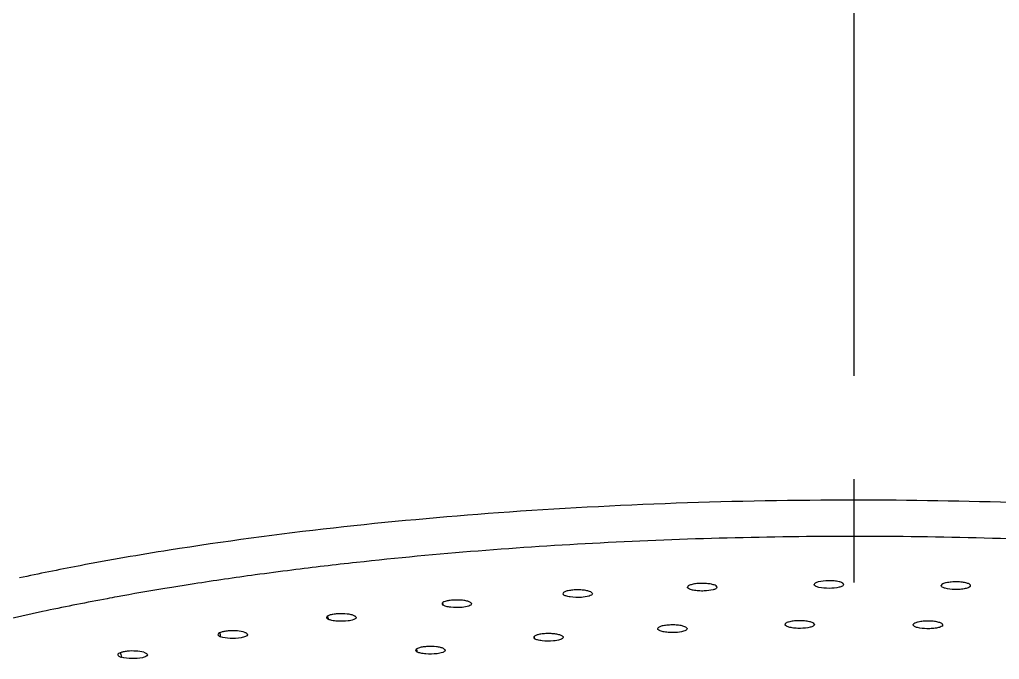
# Model space of a CAD drawing. Extents: x 40119 to 40713, y 15845 to 16265.
# Drawn here: x 40187.08 to 40203.67, y 16186.53 to 16197.36 of the extents above; entities that cross this region are included whole.
import ezdxf

# ---------------------------------------------------------------- set-up
doc = ezdxf.new("R2010")
doc.units = 0
doc.header["$LTSCALE"] = 7
doc.header["$MEASUREMENT"] = 0
doc.linetypes.add('CENTER', pattern=[2, 1.25, -0.25, 0.25, -0.25])
doc.layers.get('0').update_dxf_attribs({"color": 2, "linetype": 'CONTINUOUS'})
doc.layers.add('CL', color=1, linetype='CENTER')

msp = doc.modelspace()

# ---------------------------------------------------------------- linework, layer by layer
at = {"color": 7, "linetype": 'Continuous'}
for p, q in [((40188.10543, 16188.11237), (40188.07303, 16188.10621)), ((40188.10542, 16188.11238), (40188.07383, 16188.10593)), ((40190.03572, 16187.80473), (40189.96808, 16187.79415)), ((40190.03703, 16187.80417), (40189.96808, 16187.79415)), ((40198.39147, 16187.73922), (40198.38919, 16187.75087)), ((40198.38932, 16187.74549), (40198.39147, 16187.73922)), ((40198.8866, 16187.75721), (40198.88849, 16187.74517)), ((40200.53364, 16187.79041), (40200.53333, 16187.79195)), ((40201.03319, 16187.79496), (40201.03275, 16187.79041)), ((40202.68388, 16187.771), (40202.68439, 16187.78006)), ((40203.18223, 16187.76804), (40203.18313, 16187.77116)), ((40188.56558, 16187.55395), (40188.50362, 16187.54237)), ((40200.53881, 16187.11944), (40200.53867, 16187.11264)), ((40202.21181, 16187.10692), (40202.21201, 16187.11504)), ((40202.71046, 16187.1049), (40202.71104, 16187.10709)), ((40197.88473, 16187.04245), (40197.88922, 16187.03231)), ((40197.88922, 16187.03231), (40197.88705, 16187.04311))]:
    msp.add_line(p, q, dxfattribs=at)
for centre, radius, start, end in [((40197.72974, 16137.25204), 51.76293, 99.017371, 100.715394), ((40196.47853, 16143.96495), 44.93443, 100.781341, 102.069583), ((40199.81141, 16123.83473), 64.71472, 96.2333381, 97.205892), ((40198.86069, 16131.1105), 57.37696, 97.8010365, 98.8476075), ((40199.35667, 16127.49291), 61.02839, 97.2131425, 97.8013804), ((40198.10676, 16135.97338), 52.45597, 99.226253, 99.396312), ((40198.26884, 16134.97328), 53.46912, 98.930946, 99.225862), ((40197.27026, 16140.77945), 47.57757, 100.338173, 100.542087), ((40197.76787, 16138.00564), 50.39565, 99.393418, 100.328794), ((40200.7763, 16188.88124), 6.6821, 192.062651, 192.216131), ((40200.64416, 16188.85262), 6.5469, 192.215951, 192.428768), ((40197.17353, 16188.31692), 4.99127, 192.220256, 192.49546), ((40197.04003, 16188.2873), 4.85453, 192.495001, 192.886616), ((40194.39625, 16187.82351), 4.01646, 192.141165, 192.56296), ((40194.26074, 16187.79325), 3.87761, 192.562007, 193.181581), ((40203.61182, 16188.55431), 7.98892, 191.845166, 191.962202), ((40203.46857, 16188.52395), 7.84249, 191.962096, 192.117571), ((40192.1048, 16187.33836), 3.38739, 191.842399, 192.422506), ((40191.96717, 16187.30794), 3.24644, 192.420769, 193.307431), ((40199.15975, 16187.85007), 5.47915, 192.071821, 192.311595), ((40199.01749, 16187.81898), 5.33353, 192.311209, 192.650855)]:
    msp.add_arc(centre, radius, start, end, dxfattribs=at)
for points, knots in [([(40201.21374, 16189.22285), (40199.20384, 16189.22285), (40195.32391, 16189.0884), (40191.46254, 16188.66848), (40189.61674, 16188.37523)], [0, 0, 0, 0, 0.51816774, 1, 1, 1, 1]), ([(40212.14673, 16188.47664), (40210.39601, 16188.73352), (40206.75548, 16189.1038), (40203.09941, 16189.22285), (40201.21374, 16189.22285)], [0, 0, 0, 0, 0.48410235, 1, 1, 1, 1]), ([(40201.21374, 16188.60848), (40199.77984, 16188.60848), (40196.96487, 16188.53681), (40194.15727, 16188.31682), (40192.78483, 16188.16686)], [0, 0, 0, 0, 0.50946587, 1, 1, 1, 1]), ([(40209.83131, 16188.14597), (40208.42978, 16188.30318), (40205.55942, 16188.53351), (40202.68117, 16188.60848), (40201.21374, 16188.60848)], [0, 0, 0, 0, 0.49007493, 1, 1, 1, 1]), ([(40198.8866, 16187.75721), (40198.88046, 16187.76846), (40198.84746, 16187.78585), (40198.78844, 16187.80183), (40198.70722, 16187.81176), (40198.61738, 16187.81396), (40198.53041, 16187.80831), (40198.45806, 16187.79354), (40198.40943, 16187.77903), (40198.38794, 16187.75471), (40198.38931, 16187.74549)], [0, 0, 0, 0, 0.07278576, 0.19421027, 0.35446436, 0.53249755, 0.70451773, 0.84876088, 0.94706222, 1, 1, 1, 1]), ([(40198.67383, 16187.68421), (40198.64138, 16187.68304), (40198.57947, 16187.68385), (40198.49464, 16187.69369), (40198.43269, 16187.70951), (40198.39784, 16187.7275), (40198.39147, 16187.73922)], [0, 0, 0, 0, 0.3317965, 0.6333528, 0.86368169, 1, 1, 1, 1]), ([(40198.88872, 16187.74516), (40198.88698, 16187.73574), (40198.86387, 16187.71694), (40198.79273, 16187.69355), (40198.72423, 16187.68605), (40198.67383, 16187.68421)], [0, 0, 0, 0, 0.12504443, 0.3417366, 1, 1, 1, 1]), ([(40201.03319, 16187.79496), (40201.0322, 16187.80579), (40201.0032, 16187.82764), (40200.94923, 16187.84323), (40200.86906, 16187.8558), (40200.75126, 16187.86085), (40200.63895, 16187.84953), (40200.55787, 16187.82606), (40200.53245, 16187.80194), (40200.53333, 16187.79195)], [0, 0, 0, 0, 0.06102106, 0.17244528, 0.32889101, 0.50878903, 0.83854699, 0.94373966, 1, 1, 1, 1]), ([(40200.78908, 16187.72885), (40200.73005, 16187.72849), (40200.6487, 16187.7349), (40200.56487, 16187.75876), (40200.53555, 16187.7795), (40200.53354, 16187.79041)], [0, 0, 0, 0, 0.65534476, 0.87687367, 1, 1, 1, 1]), ([(40201.03297, 16187.79041), (40201.03101, 16187.77994), (40201.00358, 16187.75971), (40200.92331, 16187.73596), (40200.84568, 16187.72919), (40200.78908, 16187.72885)], [0, 0, 0, 0, 0.12355092, 0.34357579, 1, 1, 1, 1]), ([(40202.91007, 16187.7097), (40202.85717, 16187.71098), (40202.78504, 16187.71822), (40202.71023, 16187.74177), (40202.68544, 16187.76116), (40202.68362, 16187.771)], [0, 0, 0, 0, 0.65768691, 0.87563864, 1, 1, 1, 1]), ([(40203.18304, 16187.77116), (40203.18457, 16187.78053), (40203.16221, 16187.80536), (40203.11253, 16187.81988), (40203.03831, 16187.83462), (40202.94963, 16187.83995), (40202.8588, 16187.83722), (40202.77754, 16187.82635), (40202.72037, 16187.81024), (40202.68851, 16187.7914), (40202.68439, 16187.78006)], [0, 0, 0, 0, 0.0535344, 0.15369486, 0.30072013, 0.47540021, 0.6546289, 0.81400901, 0.93191249, 1, 1, 1, 1]), ([(40203.18223, 16187.76804), (40203.17805, 16187.75648), (40203.1453, 16187.73719), (40203.08662, 16187.72134), (40203.00352, 16187.71035), (40202.94242, 16187.70892), (40202.91007, 16187.7097)], [0, 0, 0, 0, 0.1293383, 0.35569732, 0.65951952, 1, 1, 1, 1]), ([(40196.77148, 16187.65528), (40196.761, 16187.66562), (40196.72543, 16187.68067), (40196.66238, 16187.69536), (40196.5816, 16187.70338), (40196.49452, 16187.70415), (40196.41187, 16187.69777), (40196.34411, 16187.68287), (40196.29818, 16187.66853), (40196.27879, 16187.64526), (40196.27998, 16187.63645)], [0, 0, 0, 0, 0.08499503, 0.2144852, 0.37649615, 0.55138216, 0.71714902, 0.85471056, 0.94868318, 1, 1, 1, 1]), ([(40196.59292, 16187.5764), (40196.52984, 16187.57213), (40196.44021, 16187.57412), (40196.33896, 16187.59525), (40196.29923, 16187.61124), (40196.28777, 16187.62256)], [0, 0, 0, 0, 0.60632663, 0.84560468, 1, 1, 1, 1]), ([(40196.77932, 16187.63587), (40196.77781, 16187.62745), (40196.7586, 16187.6102), (40196.69664, 16187.58737), (40196.63707, 16187.57939), (40196.59292, 16187.5764)], [0, 0, 0, 0, 0.12736664, 0.34135896, 1, 1, 1, 1]), ([(40188.50362, 16187.54237), (40188.15853, 16187.47767), (40186.87477, 16187.22181), (40185.60189, 16186.90641), (40184.68573, 16186.62641)], [0, 0, 0, 0, 0.26820753, 1, 1, 1, 1]), ([(40194.71643, 16187.49058), (40194.70269, 16187.49966), (40194.66458, 16187.51304), (40194.59861, 16187.52592), (40194.51867, 16187.53222), (40194.43474, 16187.53155), (40194.35652, 16187.52454), (40194.29329, 16187.50951), (40194.25022, 16187.49536), (40194.23279, 16187.47306), (40194.23396, 16187.46471)], [0, 0, 0, 0, 0.09722384, 0.23407, 0.39743189, 0.56917116, 0.72914157, 0.86033384, 0.95025053, 1, 1, 1, 1]), ([(40194.23396, 16187.46471), (40194.23422, 16187.46284), (40194.23702, 16187.45396), (40194.24463, 16187.44757), (40194.25069, 16187.44355)], [0, 0, 0, 0, 0.20592166, 1, 1, 1, 1]), ([(40194.57451, 16187.40687), (40194.51106, 16187.40046), (40194.41906, 16187.40058), (40194.31109, 16187.41849), (40194.26644, 16187.43313), (40194.25069, 16187.44355)], [0, 0, 0, 0, 0.58103153, 0.82786973, 1, 1, 1, 1]), ([(40194.73328, 16187.46402), (40194.73192, 16187.45656), (40194.71632, 16187.44093), (40194.66331, 16187.41893), (40194.61244, 16187.4107), (40194.57451, 16187.40687)], [0, 0, 0, 0, 0.13068181, 0.3426821, 1, 1, 1, 1]), ([(40194.71643, 16187.49058), (40194.71932, 16187.48866), (40194.72785, 16187.4825), (40194.73459, 16187.47121), (40194.73328, 16187.46402)], [0, 0, 0, 0, 0.32171196, 1, 1, 1, 1]), ([(40192.74925, 16187.26531), (40192.73308, 16187.27316), (40192.69273, 16187.28495), (40192.59746, 16187.30024), (40192.49275, 16187.30122), (40192.39219, 16187.29091), (40192.33339, 16187.27588), (40192.29336, 16187.26178), (40192.27769, 16187.24051), (40192.27888, 16187.23261)], [0, 0, 0, 0, 0.1090813, 0.25265497, 0.58546887, 0.74017039, 0.8654675, 0.95153434, 1, 1, 1, 1]), ([(40192.74925, 16187.26531), (40192.75397, 16187.26301), (40192.76678, 16187.25633), (40192.78002, 16187.24168), (40192.77823, 16187.23192)], [0, 0, 0, 0, 0.34583479, 1, 1, 1, 1]), ([(40192.27888, 16187.23261), (40192.27926, 16187.23006), (40192.28457, 16187.21698), (40192.29776, 16187.2095), (40192.30777, 16187.20463)], [0, 0, 0, 0, 0.18823772, 1, 1, 1, 1]), ([(40192.64588, 16187.1779), (40192.58296, 16187.16926), (40192.48951, 16187.16745), (40192.37655, 16187.18192), (40192.32718, 16187.19519), (40192.30777, 16187.20463)], [0, 0, 0, 0, 0.55706466, 0.81069901, 1, 1, 1, 1]), ([(40192.77823, 16187.23192), (40192.77522, 16187.21561), (40192.72128, 16187.19031), (40192.67775, 16187.18229), (40192.64588, 16187.1779)], [0, 0, 0, 0, 0.34019452, 1, 1, 1, 1]), ([(40198.37975, 16187.05734), (40198.37141, 16187.06823), (40198.33725, 16187.08433), (40198.27629, 16187.09981), (40198.19535, 16187.1088), (40198.10686, 16187.11037), (40198.02198, 16187.10438), (40197.95174, 16187.08964), (40197.90434, 16187.07516), (40197.88362, 16187.05153), (40197.88477, 16187.04245)], [0, 0, 0, 0, 0.07846273, 0.20365678, 0.36461199, 0.54101072, 0.70997321, 0.85112549, 0.94761366, 1, 1, 1, 1]), ([(40200.53881, 16187.11944), (40200.53625, 16187.13073), (40200.50515, 16187.15107), (40200.44898, 16187.16705), (40200.36728, 16187.17863), (40200.27541, 16187.18184), (40200.18516, 16187.17576), (40200.11791, 16187.1646), (40200.07542, 16187.14964), (40200.05167, 16187.13817), (40200.03759, 16187.12117), (40200.03966, 16187.11193)], [0, 0, 0, 0, 0.06492711, 0.18079308, 0.34014491, 0.52082516, 0.69753555, 0.84604935, 0.90302009, 0.94685323, 1, 1, 1, 1]), ([(40200.30377, 16187.05117), (40200.27154, 16187.05068), (40200.21113, 16187.05253), (40200.12947, 16187.06446), (40200.07316, 16187.08011), (40200.04219, 16187.10067), (40200.03966, 16187.11193)], [0, 0, 0, 0, 0.34710708, 0.65252467, 0.87567758, 1, 1, 1, 1]), ([(40200.53893, 16187.11263), (40200.53704, 16187.10248), (40200.51095, 16187.08267), (40200.4334, 16187.05901), (40200.35852, 16187.05199), (40200.30377, 16187.05117)], [0, 0, 0, 0, 0.12392698, 0.3428879, 1, 1, 1, 1]), ([(40202.44162, 16187.04554), (40202.38795, 16187.04663), (40202.31467, 16187.05378), (40202.23872, 16187.07738), (40202.2134, 16187.09695), (40202.21154, 16187.10692)], [0, 0, 0, 0, 0.65746167, 0.87582722, 1, 1, 1, 1]), ([(40202.71098, 16187.10709), (40202.71253, 16187.11651), (40202.68983, 16187.14145), (40202.63981, 16187.15598), (40202.56499, 16187.1707), (40202.47581, 16187.1759), (40202.38471, 16187.17301), (40202.3035, 16187.16181), (40202.24692, 16187.14574), (40202.21547, 16187.12635), (40202.21201, 16187.11504)], [0, 0, 0, 0, 0.05377762, 0.15460931, 0.30251354, 0.47800242, 0.65756511, 0.81659439, 0.93335854, 1, 1, 1, 1]), ([(40202.71046, 16187.1049), (40202.70698, 16187.09344), (40202.67494, 16187.07366), (40202.61726, 16187.05786), (40202.53474, 16187.04649), (40202.47392, 16187.04488), (40202.44162, 16187.04554)], [0, 0, 0, 0, 0.12721881, 0.35226785, 0.65676827, 1, 1, 1, 1]), ([(40190.89653, 16186.98253), (40190.85635, 16186.99753), (40190.7603, 16187.01115), (40190.64085, 16187.01134), (40190.54568, 16187.00001), (40190.49116, 16186.98525), (40190.45429, 16186.97102), (40190.44004, 16186.95099), (40190.44117, 16186.94348)], [0, 0, 0, 0, 0.26932267, 0.59986698, 0.74976338, 0.86980537, 0.95233701, 1, 1, 1, 1]), ([(40190.44117, 16186.94348), (40190.44167, 16186.94021), (40190.45055, 16186.92237), (40190.47045, 16186.91456), (40190.4853, 16186.90901)], [0, 0, 0, 0, 0.17288152, 1, 1, 1, 1]), ([(40190.83311, 16186.89261), (40190.77164, 16186.88162), (40190.65459, 16186.87796), (40190.53619, 16186.88998), (40190.4853, 16186.90901)], [0, 0, 0, 0, 0.53473272, 1, 1, 1, 1]), ([(40190.94062, 16186.94272), (40190.93811, 16186.92893), (40190.89585, 16186.90524), (40190.8592, 16186.89727), (40190.83311, 16186.89261)], [0, 0, 0, 0, 0.34586585, 1, 1, 1, 1]), ([(40190.89653, 16186.98253), (40190.90347, 16186.97993), (40190.921, 16186.97289), (40190.94295, 16186.95546), (40190.94062, 16186.94272)], [0, 0, 0, 0, 0.36384391, 1, 1, 1, 1]), ([(40196.27358, 16186.91975), (40196.26088, 16186.92927), (40196.22366, 16186.9432), (40196.15864, 16186.95674), (40196.0784, 16186.96364), (40195.99337, 16186.96348), (40195.9136, 16186.9567), (40195.84876, 16186.94173), (40195.80466, 16186.92752), (40195.78646, 16186.90494), (40195.78758, 16186.89642)], [0, 0, 0, 0, 0.09293679, 0.22722256, 0.39007168, 0.56285192, 0.72478765, 0.85821236, 0.94963794, 1, 1, 1, 1]), ([(40196.27358, 16186.91975), (40196.27593, 16186.91798), (40196.28307, 16186.91208), (40196.28806, 16186.90204), (40196.28692, 16186.89566)], [0, 0, 0, 0, 0.31199771, 1, 1, 1, 1]), ([(40198.1829, 16186.98142), (40198.15042, 16186.97976), (40198.08772, 16186.97979), (40198.00106, 16186.98837), (40197.93528, 16187.0038), (40197.8981, 16187.02068), (40197.88922, 16187.03231)], [0, 0, 0, 0, 0.32176665, 0.62051467, 0.85518209, 1, 1, 1, 1]), ([(40198.38417, 16187.04177), (40198.38255, 16187.03283), (40198.36133, 16187.01475), (40198.29456, 16186.9916), (40198.23033, 16186.98384), (40198.1829, 16186.98142)], [0, 0, 0, 0, 0.12603053, 0.34135794, 1, 1, 1, 1]), ([(40194.25961, 16186.70923), (40194.24381, 16186.7173), (40194.20382, 16186.72937), (40194.1086, 16186.74518), (40194.00329, 16186.74643), (40193.90182, 16186.73629), (40193.84225, 16186.72123), (40193.80168, 16186.70714), (40193.78572, 16186.68568), (40193.78691, 16186.67771)], [0, 0, 0, 0, 0.10705757, 0.2495177, 0.58271119, 0.73831139, 0.86460493, 0.95133293, 1, 1, 1, 1]), ([(40195.78758, 16186.89642), (40195.78829, 16186.89105), (40195.79306, 16186.88399), (40195.79896, 16186.87907), (40195.80082, 16186.87767)], [0, 0, 0, 0, 0.69875459, 1, 1, 1, 1]), ([(40196.11859, 16186.8376), (40196.05518, 16186.83196), (40195.9639, 16186.83273), (40195.85809, 16186.85181), (40195.81515, 16186.86691), (40195.80082, 16186.87767)], [0, 0, 0, 0, 0.58972192, 0.83401793, 1, 1, 1, 1]), ([(40196.28692, 16186.89566), (40196.28552, 16186.88787), (40196.26868, 16186.87167), (40196.21257, 16186.84934), (40196.15869, 16186.84117), (40196.11859, 16186.8376)], [0, 0, 0, 0, 0.12940534, 0.34201572, 1, 1, 1, 1]), ([(40189.18334, 16186.64605), (40189.14151, 16186.65834), (40189.04721, 16186.6696), (40188.93231, 16186.6685), (40188.84059, 16186.65508), (40188.7895, 16186.642), (40188.7433, 16186.61964), (40188.74576, 16186.60126)], [0, 0, 0, 0, 0.28646654, 0.61598019, 0.76212415, 0.87818433, 1, 1, 1, 1]), ([(40188.74576, 16186.60126), (40188.747, 16186.59203), (40188.76921, 16186.57298), (40188.79244, 16186.56524), (40188.8079, 16186.56069)], [0, 0, 0, 0, 0.36638461, 1, 1, 1, 1]), ([(40189.24534, 16186.60032), (40189.24325, 16186.58887), (40189.21144, 16186.56741), (40189.1814, 16186.55955), (40189.16073, 16186.55485)], [0, 0, 0, 0, 0.35444292, 1, 1, 1, 1]), ([(40189.18334, 16186.64605), (40189.2002, 16186.6411), (40189.22536, 16186.6347), (40189.24701, 16186.60952), (40189.24534, 16186.60032)], [0, 0, 0, 0, 0.65267136, 1, 1, 1, 1]), ([(40193.78691, 16186.67771), (40193.78727, 16186.67528), (40193.79205, 16186.66297), (40193.80418, 16186.65563), (40193.81345, 16186.65089)], [0, 0, 0, 0, 0.19117274, 1, 1, 1, 1]), ([(40194.14938, 16186.62239), (40194.0863, 16186.61415), (40193.99303, 16186.61268), (40193.88082, 16186.62776), (40193.83225, 16186.64128), (40193.81345, 16186.65089)], [0, 0, 0, 0, 0.56117574, 0.81366297, 1, 1, 1, 1]), ([(40194.28624, 16186.67701), (40194.28315, 16186.66024), (40194.22705, 16186.63474), (40194.18229, 16186.6267), (40194.14938, 16186.62239)], [0, 0, 0, 0, 0.33945985, 1, 1, 1, 1]), ([(40194.25961, 16186.70923), (40194.26398, 16186.707), (40194.27601, 16186.70039), (40194.28795, 16186.6863), (40194.28624, 16186.67701)], [0, 0, 0, 0, 0.34205016, 1, 1, 1, 1]), ([(40189.16073, 16186.55485), (40189.10164, 16186.54141), (40188.98265, 16186.53477), (40188.86326, 16186.54442), (40188.8079, 16186.56069)], [0, 0, 0, 0, 0.51223933, 1, 1, 1, 1])]:
    msp.add_open_spline(points, degree=3, knots=knots, dxfattribs=at)
for points in [[(40196.27998, 16187.63645), (40196.28069, 16187.63119), (40196.284, 16187.62629), (40196.28777, 16187.62256)], [(40196.77148, 16187.65528), (40196.77644, 16187.65038), (40196.78055, 16187.64274), (40196.77932, 16187.63587)], [(40198.37975, 16187.05734), (40198.38302, 16187.05305), (40198.38513, 16187.04708), (40198.38417, 16187.04177)]]:
    msp.add_open_spline(points, degree=3, dxfattribs=at)
at = {"layer": 'CL'}
msp.add_line((40201.21372, 15897.32716), (40201.21372, 16238.14448), dxfattribs=at)

doc.saveas('drawing.dxf')
